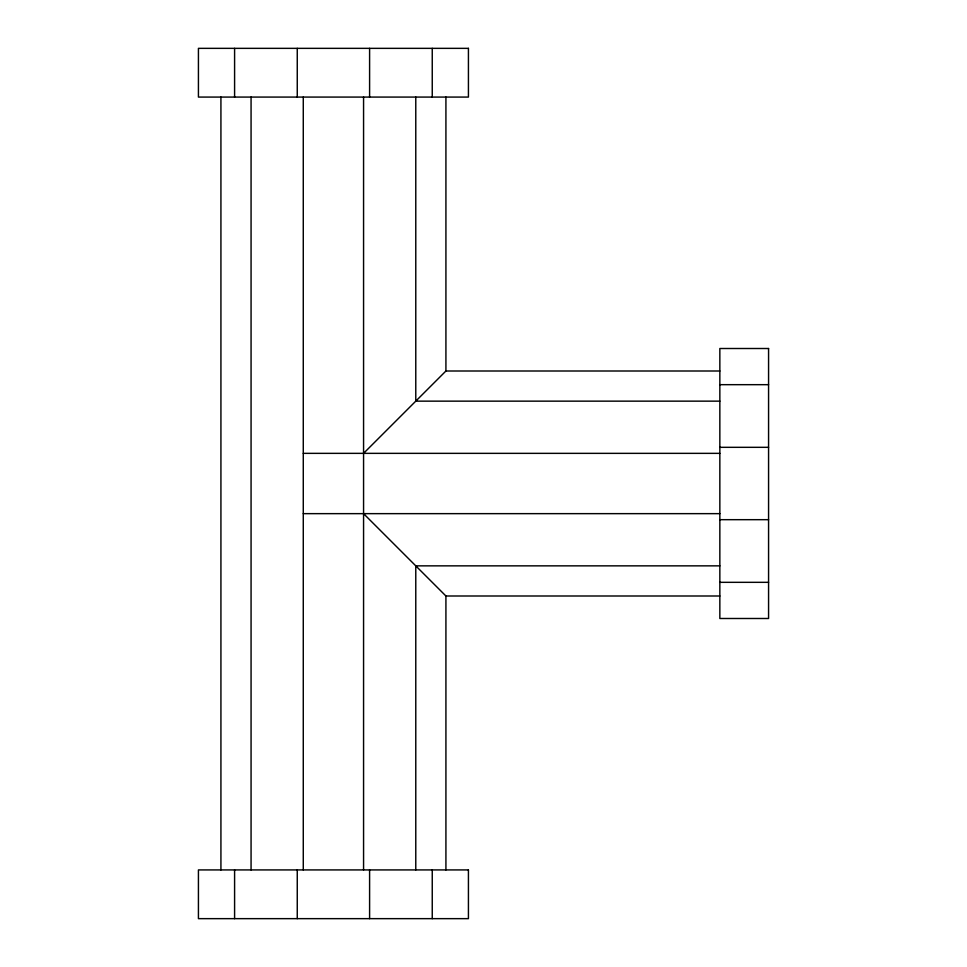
<?xml version="1.0" encoding="UTF-8"?>
<svg xmlns="http://www.w3.org/2000/svg" width="967" height="967" viewBox="0 0 967 967"><rect width="100%" height="100%" fill="white"/><g stroke="black" fill="none" stroke-linecap="round" stroke-linejoin="round"><path stroke-width="1.45" d="M363.568 453.354L445.92 371.002L719.847 371.002M719.847 384.673L768.572 384.673M719.847 401.148L415.774 401.148L415.774 97.075M719.847 447.322L768.572 447.322M303.275 453.354L719.847 453.354M303.275 513.646L719.847 513.646M719.847 519.678L768.572 519.678M719.847 565.852L415.774 565.852L415.774 869.925M719.847 582.327L768.572 582.327M363.568 513.646L445.92 595.998L719.847 595.998M445.92 97.075L445.92 371.002M445.92 595.998L445.92 869.925M432.249 48.35L432.249 97.075M432.249 869.925L432.249 918.65M369.599 48.35L369.599 97.075M369.599 869.925L369.599 918.65M363.568 97.075L363.568 869.925M303.275 97.075L303.275 869.925M297.256 48.35L297.256 97.075M297.256 869.925L297.256 918.65M251.069 97.075L251.069 869.925M234.594 48.35L234.594 97.075M234.594 869.925L234.594 918.65M220.923 97.075L220.923 869.925M468.427 48.35L198.428 48.35L198.428 97.075L468.427 97.075L468.427 48.35M768.572 348.507L719.847 348.507L719.847 618.493L768.572 618.493L768.572 348.507M468.427 869.925L198.428 869.925L198.428 918.65L468.427 918.65L468.427 869.925"/></g></svg>
